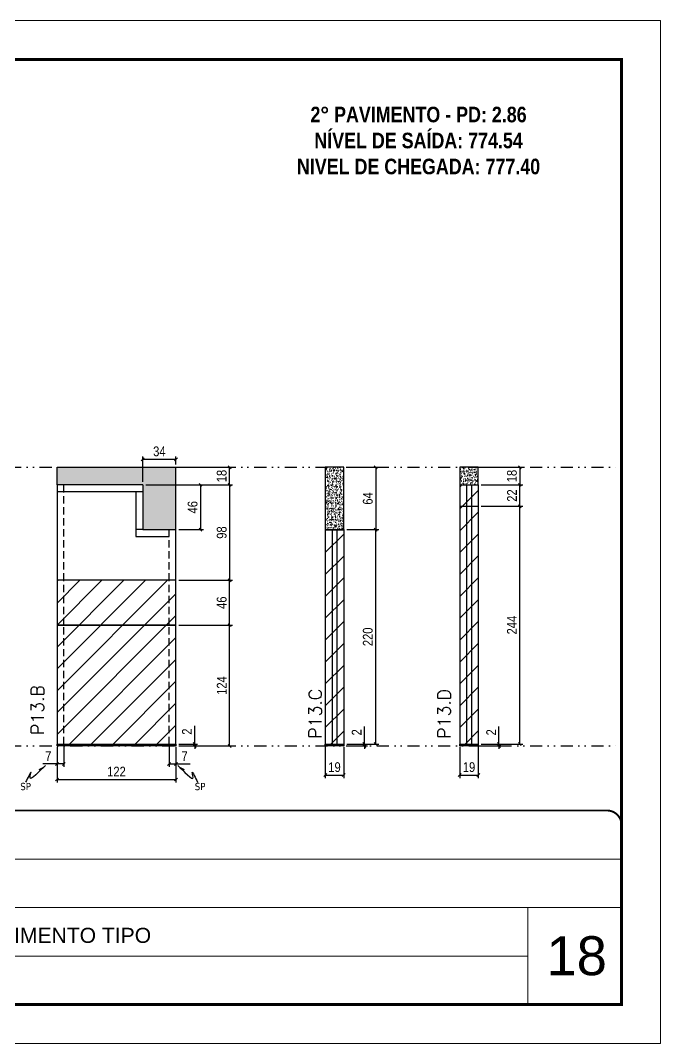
# Model space of a CAD drawing. Extents: x 808 to 7089, y -98 to 17032.
# Drawn here: x 3235 to 3892, y 11388 to 12438 of the extents above; entities that cross this region are included whole.
import ezdxf

# ---------------------------------------------------------------- set-up
doc = ezdxf.new("R2010")
doc.units = 0
for name, pattern in [('CONTINUO', [0]), ('DASHED', [0.75, 0.5, -0.25]), ('DIVIDE2', [0.625, 0.25, -0.125, 0, -0.125, 0, -0.125]), ('HIDDEN', [0.375, 0.25, -0.125])]:
    doc.linetypes.add(name, pattern=pattern)
for name, color, linetype, lineweight in [('CARIMBO', 255, 'Continuous', 9), ('Folhas', 255, 'Continuous', 9), ('REAPROVEITAMENTO', 251, 'Continuous', 9), ('SARRAFO DE PRESSAO', 251, 'DASHED', 9), ('Texto Seção', 7, 'Continuous', 15)]:
    doc.layers.add(name, color=color, linetype=linetype, lineweight=lineweight)
for name, color, linetype in [('COTA', 241, 'Continuous'), ('NOMENCLATURA', 7, 'Continuous'), ('Nível', 160, 'Continuous'), ('Painéis', 200, 'Continuous'), ('SARR_2.2x7', 40, 'Continuous'), ('Sarrafo de Pressão', 42, 'HIDDEN'), ('texto', 7, 'Continuous')]:
    doc.layers.add(name, color=color, linetype=linetype)
doc.styles.add('ARIAL', font='arial.ttf')
doc.styles.add('COTA TECNICA', font='techl___.ttf', dxfattribs={"height": 10})
doc.styles.add('COTA TECNICA-50', font='techl___.ttf', dxfattribs={"height": 10})
doc.styles.add('REGUA-120', font='ROMANS.shx', dxfattribs={"height": 15})
doc.styles.add('ROMANC', font='techb___.ttf', dxfattribs={"height": 2.5})
doc.styles.get("Standard").update_dxf_attribs({"font": 'arial.ttf'})
doc.dimstyles.new('COTA PAINEL-50', dxfattribs={"dimtxt": 10, "dimasz": 3, "dimexe": 3, "dimexo": 3, "dimgap": 3, "dimtad": 1, "dimdec": 1, "dimzin": 12, "dimdsep": 46, "dimtxsty": 'COTA TECNICA-50', "dimblk1": 'OBLIQUE', "dimblk2": 'OBLIQUE', "dimsah": 1, "dimcen": 0.9, "dimclrd": 4, "dimclre": 4, "dimclrt": 240, "dimadec": 1, "dimazin": 3, "dimtfac": 1, "dimtdec": 1, "dimtmove": 0, "dimatfit": 3, "dimfxl": 1, "dimtolj": 1, "dimtzin": 12, "dimarcsym": 0})
doc.dimstyles.new('PAINEL', dxfattribs={"dimtxt": 10, "dimasz": 3, "dimexe": 3, "dimexo": 3, "dimgap": 3, "dimtad": 1, "dimdec": 1, "dimzin": 12, "dimdsep": 46, "dimtxsty": 'COTA TECNICA', "dimblk1": 'OBLIQUE', "dimblk2": 'OBLIQUE', "dimsah": 1, "dimcen": 0.9, "dimclrd": 4, "dimclre": 4, "dimclrt": 240, "dimadec": 1, "dimazin": 3, "dimtfac": 1, "dimtdec": 1, "dimtmove": 0, "dimatfit": 3, "dimfxl": 1, "dimtolj": 1, "dimtzin": 12, "dimarcsym": 0})
doc.dimstyles.get("Standard").update_dxf_attribs({"dimtxt": 0.18, "dimasz": 0.18, "dimexe": 0.18, "dimexo": 0.0625, "dimgap": 0.09, "dimtad": 0, "dimtih": 1, "dimtoh": 1, "dimdec": 4, "dimzin": 0, "dimdsep": 46, "dimtxsty": 'Standard', "dimcen": 0.09, "dimadec": 0, "dimazin": 0, "dimtfac": 1, "dimtdec": 4, "dimtofl": 0, "dimtmove": 0, "dimatfit": 3, "dimfxl": 1, "dimtolj": 1, "dimtzin": 0, "dimarcsym": 0})

# ---------------------------------------------------------------- blocks, each defined once
blk = doc.blocks.new('9999999999')
at = {"color": 30, "linetype": 'CONTINUO'}
for p, q in [((98564.6, 34379.6), (99584, 34379.6)), ((98564.6, 34329.8), (99488, 34329.8)), ((99584, 34329.8), (99488, 34329.8)), ((99488, 34329.8), (99488, 34230.2)), ((98564.6, 34280), (99488, 34280))]:
    blk.add_line(p, q, dxfattribs=at)
at = {"color": 30, "linetype": 'CONTINUO', "const_width": 2}
blk.add_lwpolyline([(99584, 34230.2), (99584, 34414.4, 0.414214), (99569, 34429.4), (98229, 34429.4, 0.414214), (98214, 34414.4), (98214, 34245.2, 0.414214), (98229, 34230.2), (99584, 34230.2)], format="xyb", dxfattribs=at)
at = {"layer": 'Folhas'}
blk.add_lwpolyline([(98139, 34190.2), (99624, 34190.2), (99624, 35240.2), (98139, 35240.2)], close=True, dxfattribs=at)
at = {"layer": 'Folhas', "color": 30, "const_width": 3}
blk.add_lwpolyline([(98214, 34230.2), (99584, 34230.2), (99584, 35200.2), (98214, 35200.2)], close=True, dxfattribs=at)
at = {"color": 7, "linetype": 'Continuous', "ltscale": 5, "style": 'ARIAL'}
blk.add_text('2°, 3° E PAVIMENTO TIPO', height=15.483, dxfattribs=at).set_placement((98837.7, 34293.5))
blk = doc.blocks.new('_Oblique')
at = {"color": 0, "linetype": 'ByBlock', "lineweight": -2}
blk.add_line((-0.5, -0.5), (0.5, 0.5), dxfattribs=at)
blk = doc.blocks.new('*D1100')
at = {"layer": 'COTA', "color": 4, "lineweight": -2, "transparency": 16777216}
for p, q in [((3685.7, 11692.6), (3685.7, 11660.7)), ((3704.7, 11692.6), (3704.7, 11660.7)), ((3685.7, 11663.7), (3704.7, 11663.7))]:
    blk.add_line(p, q, dxfattribs=at)
at = {"layer": 'Defpoints', "color": 0, "transparency": 16777216}
for p in [(3685.7, 11695.6), (3704.7, 11695.6), (3704.7, 11663.7)]:
    blk.add_point(p, dxfattribs=at)
at = {"layer": 'COTA', "color": 4, "lineweight": -2, "transparency": 16777216, "xscale": 3, "yscale": 3, "zscale": 3, "rotation": 180}
blk.add_blockref('_Oblique', (3685.7, 11663.7), dxfattribs=at)
at = {"layer": 'COTA', "color": 4, "lineweight": -2, "transparency": 16777216, "xscale": 3, "yscale": 3, "zscale": 3}
blk.add_blockref('_Oblique', (3704.7, 11663.7), dxfattribs=at)
at = {"layer": 'COTA', "color": 240, "transparency": 16777216, "insert": (3695.2, 11671.8), "char_height": 10, "attachment_point": 5, "style": 'COTA TECNICA'}
blk.add_mtext('\\A1;19', dxfattribs=at)
blk = doc.blocks.new('*D1101')
at = {"layer": 'COTA', "color": 4, "lineweight": -2, "transparency": 16777216}
for p, q in [((3725.9, 11695.6), (3725.9, 11713.7)), ((3707.7, 11695.6), (3728.9, 11695.6)), ((3707.7, 11693.6), (3728.9, 11693.6)), ((3725.9, 11693.6), (3725.9, 11695.6)), ((3725.9, 11693.6), (3725.9, 11690.6))]:
    blk.add_line(p, q, dxfattribs=at)
at = {"layer": 'Defpoints', "color": 0, "transparency": 16777216}
for p in [(3704.7, 11695.6), (3704.7, 11693.6), (3725.9, 11695.6)]:
    blk.add_point(p, dxfattribs=at)
at = {"layer": 'COTA', "color": 4, "lineweight": -2, "transparency": 16777216, "xscale": 3, "yscale": 3, "zscale": 3}
for p, rotation in [((3725.9, 11695.6), 270), ((3725.9, 11693.6), 90)]:
    blk.add_blockref('_Oblique', p, dxfattribs=dict(at, rotation=rotation))
at = {"layer": 'COTA', "color": 240, "transparency": 16777216, "insert": (3717.9, 11707.6), "char_height": 10, "attachment_point": 5, "rotation": 90, "style": 'COTA TECNICA-50'}
blk.add_mtext('\\A1;2', dxfattribs=at)
blk = doc.blocks.new('*D1897')
at = {"layer": 'COTA', "color": 4, "linetype": 'ByBlock', "lineweight": -2, "transparency": 16777216}
for p, q in [((3707.7, 11979.6), (3750.3, 11979.6)), ((3747.3, 11979.6), (3747.3, 11961.6)), ((3707.7, 11961.6), (3750.3, 11961.6))]:
    blk.add_line(p, q, dxfattribs=at)
at = {"layer": 'Defpoints', "color": 0, "linetype": 'ByBlock', "transparency": 16777216}
for p in [(3704.7, 11979.6), (3704.7, 11961.6), (3747.3, 11961.6)]:
    blk.add_point(p, dxfattribs=at)
at = {"layer": 'COTA', "color": 4, "linetype": 'ByBlock', "lineweight": -2, "transparency": 16777216, "xscale": 3, "yscale": 3, "zscale": 3}
for p, rotation in [((3747.3, 11979.6), 90), ((3747.3, 11961.6), 270)]:
    blk.add_blockref('_Oblique', p, dxfattribs=dict(at, rotation=rotation))
at = {"layer": 'COTA', "color": 240, "linetype": 'ByBlock', "transparency": 16777216, "insert": (3739.2, 11970.6), "char_height": 10, "attachment_point": 5, "rotation": 90, "style": 'COTA TECNICA'}
blk.add_mtext('\\A1;18', dxfattribs=at)
blk = doc.blocks.new('*D1898')
at = {"layer": 'COTA', "color": 4, "lineweight": -2, "transparency": 16777216}
for p, q in [((3707.7, 11939.6), (3750.3, 11939.6)), ((3747.3, 11695.6), (3747.3, 11939.6)), ((3707.7, 11695.6), (3750.3, 11695.6))]:
    blk.add_line(p, q, dxfattribs=at)
at = {"layer": 'Defpoints', "color": 0, "transparency": 16777216}
for p in [(3704.7, 11939.6), (3747.3, 11939.6), (3704.7, 11695.6)]:
    blk.add_point(p, dxfattribs=at)
at = {"layer": 'COTA', "color": 4, "lineweight": -2, "transparency": 16777216, "xscale": 3, "yscale": 3, "zscale": 3}
for p, rotation in [((3747.3, 11939.6), 90), ((3747.3, 11695.6), 270)]:
    blk.add_blockref('_Oblique', p, dxfattribs=dict(at, rotation=rotation))
at = {"layer": 'COTA', "color": 240, "transparency": 16777216, "insert": (3739.2, 11817.6), "char_height": 10, "attachment_point": 5, "rotation": 90, "style": 'COTA TECNICA-50'}
blk.add_mtext('\\A1;244', dxfattribs=at)
blk = doc.blocks.new('*D1102')
at = {"layer": 'COTA', "color": 4, "lineweight": -2, "transparency": 16777216}
for p, q in [((3707.7, 11961.6), (3750.3, 11961.6)), ((3747.3, 11939.6), (3747.3, 11961.6)), ((3707.7, 11939.6), (3750.3, 11939.6))]:
    blk.add_line(p, q, dxfattribs=at)
at = {"layer": 'Defpoints', "color": 0, "transparency": 16777216}
for p in [(3704.7, 11961.6), (3747.3, 11961.6), (3704.7, 11939.6)]:
    blk.add_point(p, dxfattribs=at)
at = {"layer": 'COTA', "color": 4, "lineweight": -2, "transparency": 16777216, "xscale": 3, "yscale": 3, "zscale": 3}
for p, rotation in [((3747.3, 11961.6), 90), ((3747.3, 11939.6), 270)]:
    blk.add_blockref('_Oblique', p, dxfattribs=dict(at, rotation=rotation))
at = {"layer": 'COTA', "color": 240, "transparency": 16777216, "insert": (3739.3, 11950.6), "char_height": 10, "attachment_point": 5, "rotation": 90, "style": 'COTA TECNICA-50'}
blk.add_mtext('\\A1;22', dxfattribs=at)
blk = doc.blocks.new('*D1103')
at = {"layer": 'COTA', "color": 4, "lineweight": -2, "transparency": 16777216}
for p, q in [((3272.5, 11692.6), (3272.5, 11656.2)), ((3394.5, 11692.6), (3394.5, 11656.2)), ((3272.5, 11659.2), (3394.5, 11659.2))]:
    blk.add_line(p, q, dxfattribs=at)
at = {"layer": 'Defpoints', "color": 0, "transparency": 16777216}
for p in [(3272.5, 11695.6), (3394.5, 11695.6), (3394.5, 11659.2)]:
    blk.add_point(p, dxfattribs=at)
at = {"layer": 'COTA', "color": 4, "lineweight": -2, "transparency": 16777216, "xscale": 3, "yscale": 3, "zscale": 3, "rotation": 180}
blk.add_blockref('_Oblique', (3272.5, 11659.2), dxfattribs=at)
at = {"layer": 'COTA', "color": 4, "lineweight": -2, "transparency": 16777216, "xscale": 3, "yscale": 3, "zscale": 3}
blk.add_blockref('_Oblique', (3394.5, 11659.2), dxfattribs=at)
at = {"layer": 'COTA', "color": 240, "transparency": 16777216, "insert": (3333.5, 11667.3), "char_height": 10, "attachment_point": 5, "style": 'COTA TECNICA'}
blk.add_mtext('\\A1;122', dxfattribs=at)
blk = doc.blocks.new('*D1104')
at = {"layer": 'COTA', "color": 4, "lineweight": -2, "transparency": 16777216}
for p, q in [((3272.5, 11690.6), (3272.5, 11672.1)), ((3279.5, 11692.6), (3279.5, 11672.1)), ((3272.5, 11675.1), (3257.8, 11675.1)), ((3279.5, 11675.1), (3272.5, 11675.1))]:
    blk.add_line(p, q, dxfattribs=at)
at = {"layer": 'Defpoints', "color": 0, "transparency": 16777216}
for p in [(3272.5, 11693.6), (3279.5, 11695.6), (3272.5, 11675.1)]:
    blk.add_point(p, dxfattribs=at)
at = {"layer": 'COTA', "color": 4, "lineweight": -2, "transparency": 16777216, "xscale": 3, "yscale": 3, "zscale": 3, "rotation": 180}
blk.add_blockref('_Oblique', (3272.5, 11675.1), dxfattribs=at)
at = {"layer": 'COTA', "color": 4, "lineweight": -2, "transparency": 16777216, "xscale": 3, "yscale": 3, "zscale": 3}
blk.add_blockref('_Oblique', (3279.5, 11675.1), dxfattribs=at)
at = {"layer": 'COTA', "color": 240, "transparency": 16777216, "insert": (3263.6, 11683.2), "char_height": 10, "attachment_point": 5, "style": 'COTA TECNICA-50'}
blk.add_mtext('\\A1;7', dxfattribs=at)
blk = doc.blocks.new('*D1105')
at = {"layer": 'COTA', "color": 4, "lineweight": -2, "transparency": 16777216}
for p, q in [((3387.5, 11692.6), (3387.5, 11672.1)), ((3394.5, 11690.6), (3394.5, 11672.1)), ((3387.5, 11675.1), (3394.5, 11675.1)), ((3394.5, 11675.1), (3409.2, 11675.1))]:
    blk.add_line(p, q, dxfattribs=at)
at = {"layer": 'Defpoints', "color": 0, "transparency": 16777216}
for p in [(3387.5, 11695.6), (3394.5, 11693.6), (3394.5, 11675.1)]:
    blk.add_point(p, dxfattribs=at)
at = {"layer": 'COTA', "color": 4, "lineweight": -2, "transparency": 16777216, "xscale": 3, "yscale": 3, "zscale": 3, "rotation": 180}
blk.add_blockref('_Oblique', (3387.5, 11675.1), dxfattribs=at)
at = {"layer": 'COTA', "color": 4, "lineweight": -2, "transparency": 16777216, "xscale": 3, "yscale": 3, "zscale": 3}
blk.add_blockref('_Oblique', (3394.5, 11675.1), dxfattribs=at)
at = {"layer": 'COTA', "color": 240, "transparency": 16777216, "insert": (3403.4, 11683.2), "char_height": 10, "attachment_point": 5, "style": 'COTA TECNICA-50'}
blk.add_mtext('\\A1;7', dxfattribs=at)
blk = doc.blocks.new('*D1106')
at = {"layer": 'COTA', "color": 4, "linetype": 'ByBlock', "lineweight": -2, "transparency": 16777216}
for p, q in [((3397.5, 11817.6), (3452.6, 11817.6)), ((3449.6, 11693.6), (3449.6, 11817.6)), ((3397.5, 11693.6), (3452.6, 11693.6))]:
    blk.add_line(p, q, dxfattribs=at)
at = {"layer": 'Defpoints', "color": 0, "linetype": 'ByBlock', "transparency": 16777216}
for p in [(3394.5, 11817.6), (3449.6, 11817.6), (3394.5, 11693.6)]:
    blk.add_point(p, dxfattribs=at)
at = {"layer": 'COTA', "color": 4, "linetype": 'ByBlock', "lineweight": -2, "transparency": 16777216, "xscale": 3, "yscale": 3, "zscale": 3}
for p, rotation in [((3449.6, 11817.6), 90), ((3449.6, 11693.6), 270)]:
    blk.add_blockref('_Oblique', p, dxfattribs=dict(at, rotation=rotation))
at = {"layer": 'COTA', "color": 240, "linetype": 'ByBlock', "transparency": 16777216, "insert": (3441.5, 11755.6), "char_height": 10, "attachment_point": 5, "rotation": 90, "style": 'COTA TECNICA'}
blk.add_mtext('\\A1;124', dxfattribs=at)
blk = doc.blocks.new('*D1107')
at = {"layer": 'COTA', "color": 4, "lineweight": -2, "transparency": 16777216}
for p, q in [((3413.8, 11695.6), (3413.8, 11714.4)), ((3397.5, 11695.6), (3416.8, 11695.6)), ((3397.5, 11693.6), (3416.8, 11693.6)), ((3413.8, 11693.6), (3413.8, 11695.6)), ((3413.8, 11693.6), (3413.8, 11690.6))]:
    blk.add_line(p, q, dxfattribs=at)
at = {"layer": 'Defpoints', "color": 0, "transparency": 16777216}
for p in [(3394.5, 11695.6), (3394.5, 11693.6), (3413.8, 11693.6)]:
    blk.add_point(p, dxfattribs=at)
at = {"layer": 'COTA', "color": 4, "lineweight": -2, "transparency": 16777216, "xscale": 3, "yscale": 3, "zscale": 3}
for p, rotation in [((3413.8, 11695.6), 270), ((3413.8, 11693.6), 90)]:
    blk.add_blockref('_Oblique', p, dxfattribs=dict(at, rotation=rotation))
at = {"layer": 'COTA', "color": 240, "transparency": 16777216, "insert": (3405.8, 11708.3), "char_height": 10, "attachment_point": 5, "rotation": 90, "style": 'COTA TECNICA-50'}
blk.add_mtext('\\A1;2', dxfattribs=at)
blk = doc.blocks.new('*D1108')
at = {"layer": 'COTA', "color": 4, "linetype": 'ByBlock', "lineweight": -2, "transparency": 16777216}
for p, q in [((3397.5, 11817.6), (3452.6, 11817.6)), ((3449.6, 11693.6), (3449.6, 11817.6)), ((3397.5, 11693.6), (3452.6, 11693.6))]:
    blk.add_line(p, q, dxfattribs=at)
at = {"layer": 'Defpoints', "color": 0, "linetype": 'ByBlock', "transparency": 16777216}
for p in [(3394.5, 11817.6), (3449.6, 11817.6), (3394.5, 11693.6)]:
    blk.add_point(p, dxfattribs=at)
at = {"layer": 'COTA', "color": 4, "linetype": 'ByBlock', "lineweight": -2, "transparency": 16777216, "xscale": 3, "yscale": 3, "zscale": 3}
for p, rotation in [((3449.6, 11817.6), 90), ((3449.6, 11693.6), 270)]:
    blk.add_blockref('_Oblique', p, dxfattribs=dict(at, rotation=rotation))
at = {"layer": 'COTA', "color": 240, "linetype": 'ByBlock', "transparency": 16777216, "insert": (3441.5, 11755.6), "char_height": 10, "attachment_point": 5, "rotation": 90, "style": 'COTA TECNICA'}
blk.add_mtext('\\A1;124', dxfattribs=at)
blk = doc.blocks.new('*D1109')
at = {"layer": 'COTA', "color": 4, "lineweight": -2, "transparency": 16777216}
for p, q in [((3397.5, 11863.6), (3452.6, 11863.6)), ((3449.6, 11817.6), (3449.6, 11863.6)), ((3397.5, 11817.6), (3452.6, 11817.6))]:
    blk.add_line(p, q, dxfattribs=at)
at = {"layer": 'Defpoints', "color": 0, "transparency": 16777216}
for p in [(3394.5, 11863.6), (3449.6, 11863.6), (3394.5, 11817.6)]:
    blk.add_point(p, dxfattribs=at)
at = {"layer": 'COTA', "color": 4, "lineweight": -2, "transparency": 16777216, "xscale": 3, "yscale": 3, "zscale": 3}
for p, rotation in [((3449.6, 11863.6), 90), ((3449.6, 11817.6), 270)]:
    blk.add_blockref('_Oblique', p, dxfattribs=dict(at, rotation=rotation))
at = {"layer": 'COTA', "color": 240, "transparency": 16777216, "insert": (3441.5, 11840.6), "char_height": 10, "attachment_point": 5, "rotation": 90, "style": 'COTA TECNICA-50'}
blk.add_mtext('\\A1;46', dxfattribs=at)
blk = doc.blocks.new('*D1110')
at = {"layer": 'COTA', "color": 4, "lineweight": -2, "transparency": 16777216}
for p, q in [((3547.7, 11692.6), (3547.7, 11660.7)), ((3566.7, 11692.6), (3566.7, 11660.7)), ((3547.7, 11663.7), (3566.7, 11663.7))]:
    blk.add_line(p, q, dxfattribs=at)
at = {"layer": 'Defpoints', "color": 0, "transparency": 16777216}
for p in [(3547.7, 11695.6), (3566.7, 11695.6), (3566.7, 11663.7)]:
    blk.add_point(p, dxfattribs=at)
at = {"layer": 'COTA', "color": 4, "lineweight": -2, "transparency": 16777216, "xscale": 3, "yscale": 3, "zscale": 3, "rotation": 180}
blk.add_blockref('_Oblique', (3547.7, 11663.7), dxfattribs=at)
at = {"layer": 'COTA', "color": 4, "lineweight": -2, "transparency": 16777216, "xscale": 3, "yscale": 3, "zscale": 3}
blk.add_blockref('_Oblique', (3566.7, 11663.7), dxfattribs=at)
at = {"layer": 'COTA', "color": 240, "transparency": 16777216, "insert": (3557.2, 11671.8), "char_height": 10, "attachment_point": 5, "style": 'COTA TECNICA'}
blk.add_mtext('\\A1;19', dxfattribs=at)
blk = doc.blocks.new('*D1111')
at = {"layer": 'COTA', "color": 4, "lineweight": -2, "transparency": 16777216}
for p, q in [((3587.9, 11695.6), (3587.9, 11713.7)), ((3569.7, 11695.6), (3590.9, 11695.6)), ((3569.7, 11693.6), (3590.9, 11693.6)), ((3587.9, 11693.6), (3587.9, 11695.6)), ((3587.9, 11693.6), (3587.9, 11690.6))]:
    blk.add_line(p, q, dxfattribs=at)
at = {"layer": 'Defpoints', "color": 0, "transparency": 16777216}
for p in [(3566.7, 11695.6), (3566.7, 11693.6), (3587.9, 11695.6)]:
    blk.add_point(p, dxfattribs=at)
at = {"layer": 'COTA', "color": 4, "lineweight": -2, "transparency": 16777216, "xscale": 3, "yscale": 3, "zscale": 3}
for p, rotation in [((3587.9, 11695.6), 270), ((3587.9, 11693.6), 90)]:
    blk.add_blockref('_Oblique', p, dxfattribs=dict(at, rotation=rotation))
at = {"layer": 'COTA', "color": 240, "transparency": 16777216, "insert": (3579.9, 11707.6), "char_height": 10, "attachment_point": 5, "rotation": 90, "style": 'COTA TECNICA-50'}
blk.add_mtext('\\A1;2', dxfattribs=at)
blk = doc.blocks.new('*D1899')
at = {"layer": 'COTA', "color": 4, "linetype": 'ByBlock', "lineweight": -2, "transparency": 16777216}
for p, q in [((3569.7, 11979.6), (3602.5, 11979.6)), ((3599.5, 11979.6), (3599.5, 11915.6)), ((3569.7, 11915.6), (3602.5, 11915.6))]:
    blk.add_line(p, q, dxfattribs=at)
at = {"layer": 'Defpoints', "color": 0, "linetype": 'ByBlock', "transparency": 16777216}
for p in [(3566.7, 11979.6), (3566.7, 11915.6), (3599.5, 11915.6)]:
    blk.add_point(p, dxfattribs=at)
at = {"layer": 'COTA', "color": 4, "linetype": 'ByBlock', "lineweight": -2, "transparency": 16777216, "xscale": 3, "yscale": 3, "zscale": 3}
for p, rotation in [((3599.5, 11979.6), 90), ((3599.5, 11915.6), 270)]:
    blk.add_blockref('_Oblique', p, dxfattribs=dict(at, rotation=rotation))
at = {"layer": 'COTA', "color": 240, "linetype": 'ByBlock', "transparency": 16777216, "insert": (3591.4, 11947.6), "char_height": 10, "attachment_point": 5, "rotation": 90, "style": 'COTA TECNICA'}
blk.add_mtext('\\A1;64', dxfattribs=at)
blk = doc.blocks.new('*D1900')
at = {"layer": 'COTA', "color": 4, "lineweight": -2, "transparency": 16777216}
for p, q in [((3569.7, 11915.6), (3602.5, 11915.6)), ((3599.5, 11695.6), (3599.5, 11915.6)), ((3569.7, 11695.6), (3602.5, 11695.6))]:
    blk.add_line(p, q, dxfattribs=at)
at = {"layer": 'Defpoints', "color": 0, "transparency": 16777216}
for p in [(3566.7, 11915.6), (3599.5, 11915.6), (3566.7, 11695.6)]:
    blk.add_point(p, dxfattribs=at)
at = {"layer": 'COTA', "color": 4, "lineweight": -2, "transparency": 16777216, "xscale": 3, "yscale": 3, "zscale": 3}
for p, rotation in [((3599.5, 11915.6), 90), ((3599.5, 11695.6), 270)]:
    blk.add_blockref('_Oblique', p, dxfattribs=dict(at, rotation=rotation))
at = {"layer": 'COTA', "color": 240, "transparency": 16777216, "insert": (3591.4, 11805.6), "char_height": 10, "attachment_point": 5, "rotation": 90, "style": 'COTA TECNICA-50'}
blk.add_mtext('\\A1;220', dxfattribs=at)
blk = doc.blocks.new('*D1112')
at = {"layer": 'COTA', "color": 4, "lineweight": -2, "transparency": 16777216}
for p, q in [((3363.5, 11979.6), (3452.6, 11979.6)), ((3449.6, 11961.6), (3449.6, 11979.6)), ((3397.5, 11961.6), (3452.6, 11961.6))]:
    blk.add_line(p, q, dxfattribs=at)
at = {"layer": 'Defpoints', "color": 0, "transparency": 16777216}
for p in [(3360.5, 11979.6), (3449.6, 11979.6), (3394.5, 11961.6)]:
    blk.add_point(p, dxfattribs=at)
at = {"layer": 'COTA', "color": 4, "lineweight": -2, "transparency": 16777216, "xscale": 3, "yscale": 3, "zscale": 3}
for p, rotation in [((3449.6, 11979.6), 90), ((3449.6, 11961.6), 270)]:
    blk.add_blockref('_Oblique', p, dxfattribs=dict(at, rotation=rotation))
at = {"layer": 'COTA', "color": 240, "transparency": 16777216, "insert": (3441.5, 11970.6), "char_height": 10, "attachment_point": 5, "rotation": 90, "style": 'COTA TECNICA-50'}
blk.add_mtext('\\A1;18', dxfattribs=at)
blk = doc.blocks.new('*D1113')
at = {"layer": 'COTA', "color": 4, "lineweight": -2, "transparency": 16777216}
for p, q in [((3397.5, 11961.6), (3452.6, 11961.6)), ((3449.6, 11961.6), (3449.6, 11863.6)), ((3397.5, 11863.6), (3452.6, 11863.6))]:
    blk.add_line(p, q, dxfattribs=at)
at = {"layer": 'Defpoints', "color": 0, "transparency": 16777216}
for p in [(3394.5, 11961.6), (3394.5, 11863.6), (3449.6, 11863.6)]:
    blk.add_point(p, dxfattribs=at)
at = {"layer": 'COTA', "color": 4, "lineweight": -2, "transparency": 16777216, "xscale": 3, "yscale": 3, "zscale": 3}
for p, rotation in [((3449.6, 11961.6), 90), ((3449.6, 11863.6), 270)]:
    blk.add_blockref('_Oblique', p, dxfattribs=dict(at, rotation=rotation))
at = {"layer": 'COTA', "color": 240, "transparency": 16777216, "insert": (3441.5, 11912.6), "char_height": 10, "attachment_point": 5, "rotation": 90, "style": 'COTA TECNICA-50'}
blk.add_mtext('\\A1;98', dxfattribs=at)
blk = doc.blocks.new('*D1901')
at = {"layer": 'COTA', "color": 4, "lineweight": -2, "transparency": 16777216}
for p, q in [((3360.5, 11964.6), (3360.5, 11990.7)), ((3394.5, 11987.7), (3360.5, 11987.7)), ((3394.5, 11982.6), (3394.5, 11990.7))]:
    blk.add_line(p, q, dxfattribs=at)
at = {"layer": 'Defpoints', "color": 0, "transparency": 16777216}
for p in [(3360.5, 11987.7), (3394.5, 11979.6), (3360.5, 11961.6)]:
    blk.add_point(p, dxfattribs=at)
at = {"layer": 'COTA', "color": 4, "lineweight": -2, "transparency": 16777216, "xscale": 3, "yscale": 3, "zscale": 3, "rotation": 180}
blk.add_blockref('_Oblique', (3360.5, 11987.7), dxfattribs=at)
at = {"layer": 'COTA', "color": 4, "lineweight": -2, "transparency": 16777216, "xscale": 3, "yscale": 3, "zscale": 3}
blk.add_blockref('_Oblique', (3394.5, 11987.7), dxfattribs=at)
at = {"layer": 'COTA', "color": 240, "transparency": 16777216, "insert": (3377.5, 11995.9), "char_height": 10, "attachment_point": 5, "style": 'COTA TECNICA'}
blk.add_mtext('\\A1;34', dxfattribs=at)
blk = doc.blocks.new('*D1114')
at = {"layer": 'COTA', "color": 4, "lineweight": -2, "transparency": 16777216}
for p, q in [((3363.5, 11961.6), (3422.7, 11961.6)), ((3419.7, 11961.6), (3419.7, 11915.6)), ((3397.5, 11915.6), (3422.7, 11915.6))]:
    blk.add_line(p, q, dxfattribs=at)
at = {"layer": 'Defpoints', "color": 0, "transparency": 16777216}
for p in [(3360.5, 11961.6), (3394.5, 11915.6), (3419.7, 11915.6)]:
    blk.add_point(p, dxfattribs=at)
at = {"layer": 'COTA', "color": 4, "lineweight": -2, "transparency": 16777216, "xscale": 3, "yscale": 3, "zscale": 3}
for p, rotation in [((3419.7, 11961.6), 90), ((3419.7, 11915.6), 270)]:
    blk.add_blockref('_Oblique', p, dxfattribs=dict(at, rotation=rotation))
at = {"layer": 'COTA', "color": 240, "transparency": 16777216, "insert": (3411.6, 11938.6), "char_height": 10, "attachment_point": 5, "rotation": 90, "style": 'COTA TECNICA'}
blk.add_mtext('\\A1;46', dxfattribs=at)

msp = doc.modelspace()

# ---------------------------------------------------------------- hatches: boundary and pattern name
at = {"layer": 'COTA', "linetype": 'ByBlock'}
h = msp.add_hatch(dxfattribs=at)
h.set_pattern_fill('AR-CONC', color=256, scale=0.03)
h.set_pattern_definition([(50, (-5142.5766, 7867.598), (5.46554, -0.4781726), [0.5715, -6.2865]), (355, (-5142.5766, 7867.598), (-1.0573026, 5.7317054), [0.4572, -5.0292175]), (100.451445, (-5142.121, 7867.5584), (4.4082374, 5.2535326), [0.4857003, -5.3427073]), (46.1842, (-5142.5766, 7869.122), (8.132371, -1.26127), [0.85725, -9.42975]), (96.63556, (-5141.899, 7869.017), (7.122124, 7.422784), [0.728551, -8.014068]), (351.18415, (-5142.5766, 7869.122), (7.122124, 7.422784), [0.685799, -7.543792]), (21, (-5141.8146, 7868.741), (4.5484317, -3.067956), [0.5715, -6.2865]), (326, (-5141.8146, 7868.741), (1.854061, 5.525639), [0.4572, -5.0292]), (71.451445, (-5141.4355, 7868.4855), (6.4024926, 2.457683), [0.4857003, -5.342698]), (37.5, (-5142.5766, 7867.5982), (0.0926581, 2.53665117), [0, -4.96824, 0, -5.1054, 0, -5.04825]), (7.5, (-5142.5766, 7867.5982), (2.0045899, 3.00541724), [0, -2.91084, 0, -4.85394, 0, -1.92405]), (327.5, (-5144.2758, 7867.5982), (4.06771786, -0.1718623), [0, -1.905, 0, -5.9436, 0, -7.8867]), (317.5, (-5145.038, 7867.5982), (4.4438754, 0.7627947), [0, -2.4765, 0, -3.94716, 0, -5.6007])])
h.paths.add_polyline_path([(3272.51, 11961.59), (3360.51, 11961.59), (3360.51, 11915.59), (3394.51, 11915.59), (3394.51, 11979.59), (3272.51, 11979.59)])
h = msp.add_hatch(dxfattribs=at)
h.set_pattern_fill('AR-CONC', color=256, scale=0.03)
h.set_pattern_definition([(50, (-5541.448, 7877.598), (5.46554, -0.4781726), [0.5715, -6.2865]), (355, (-5541.448, 7877.598), (-1.0573026, 5.7317054), [0.4572, -5.0292175]), (100.451445, (-5540.9924, 7877.5584), (4.4082374, 5.2535326), [0.4857003, -5.3427073]), (46.1842, (-5541.448, 7879.122), (8.132371, -1.26127), [0.85725, -9.42975]), (96.63556, (-5540.77, 7879.017), (7.122124, 7.422784), [0.728551, -8.014068]), (351.18415, (-5541.448, 7879.122), (7.122124, 7.422784), [0.685799, -7.543792]), (21, (-5540.686, 7878.741), (4.5484317, -3.067956), [0.5715, -6.2865]), (326, (-5540.686, 7878.741), (1.854061, 5.525639), [0.4572, -5.0292]), (71.451445, (-5540.307, 7878.4855), (6.4024926, 2.457683), [0.4857003, -5.342698]), (37.5, (-5541.4478, 7877.5982), (0.0926581, 2.53665117), [0, -4.96824, 0, -5.1054, 0, -5.04825]), (7.5, (-5541.4478, 7877.5982), (2.0045899, 3.00541724), [0, -2.91084, 0, -4.85394, 0, -1.92405]), (327.5, (-5543.147, 7877.5982), (4.06771786, -0.1718623), [0, -1.905, 0, -5.9436, 0, -7.8867]), (317.5, (-5543.909, 7877.5982), (4.4438754, 0.7627947), [0, -2.4765, 0, -3.94716, 0, -5.6007])])
h.paths.add_polyline_path([(3566.67, 11979.59), (3547.67, 11979.59), (3547.67, 11915.59), (3566.67, 11915.59)])
h = msp.add_hatch(dxfattribs=at)
h.set_pattern_fill('AR-CONC', color=256, scale=0.03)
h.set_pattern_definition([(50, (-5403.424, 7867.598), (5.46554, -0.4781726), [0.5715, -6.2865]), (355, (-5403.424, 7867.598), (-1.0573026, 5.7317054), [0.4572, -5.0292175]), (100.451445, (-5402.9687, 7867.5584), (4.4082374, 5.2535326), [0.4857003, -5.3427073]), (46.1842, (-5403.424, 7869.122), (8.132371, -1.26127), [0.85725, -9.42975]), (96.63556, (-5402.7465, 7869.017), (7.122124, 7.422784), [0.728551, -8.014068]), (351.18415, (-5403.424, 7869.122), (7.122124, 7.422784), [0.685799, -7.543792]), (21, (-5402.662, 7868.741), (4.5484317, -3.067956), [0.5715, -6.2865]), (326, (-5402.662, 7868.741), (1.854061, 5.525639), [0.4572, -5.0292]), (71.451445, (-5402.283, 7868.4855), (6.4024926, 2.457683), [0.4857003, -5.342698]), (37.5, (-5403.4242, 7867.5982), (0.0926581, 2.53665117), [0, -4.96824, 0, -5.1054, 0, -5.04825]), (7.5, (-5403.4242, 7867.5982), (2.0045899, 3.00541724), [0, -2.91084, 0, -4.85394, 0, -1.92405]), (327.5, (-5405.1234, 7867.5982), (4.06771786, -0.1718623), [0, -1.905, 0, -5.9436, 0, -7.8867]), (317.5, (-5405.8854, 7867.5982), (4.4438754, 0.7627947), [0, -2.4765, 0, -3.94716, 0, -5.6007])])
h.paths.add_polyline_path([(3704.7, 11979.59), (3685.7, 11979.59), (3685.7, 11961.59), (3704.7, 11961.59)])
at = {"layer": 'REAPROVEITAMENTO', "linetype": 'ByBlock'}
h = msp.add_hatch(dxfattribs=at)
h.set_pattern_fill('ANSI31', color=256, scale=5, style=2)
h.set_pattern_definition([(45, (99.523, 2693.164), (-11.22532, 11.22532), [])])
h.paths.add_polyline_path([(3704.7, 11961.57), (3685.7, 11961.57), (3685.7, 11695.59), (3704.7, 11695.59)])
h = msp.add_hatch(dxfattribs=at)
h.set_pattern_fill('ANSI31', color=256, scale=5, style=2)
h.set_pattern_definition([(45, (-38.5, 2693.164), (-11.22532, 11.22532), [])])
h.paths.add_polyline_path([(3566.67, 11915.57), (3547.67, 11915.57), (3547.67, 11695.59), (3566.67, 11695.59)])
h = msp.add_hatch(dxfattribs=at)
h.set_pattern_fill('ANSI31', color=256, scale=5, style=2)
h.set_pattern_definition([(45, (-313.664, 2641.187), (-11.22532, 11.22532), [])])
h.paths.add_polyline_path([(3394.51, 11863.59), (3272.51, 11863.59), (3272.51, 11695.59), (3394.51, 11695.59)])

# ---------------------------------------------------------------- linework, layer by layer
at = {"layer": 'COTA', "linetype": 'ByBlock'}
for p, q in [((3272.51, 11979.59), (3272.51, 11979.59)), ((3272.51, 11961.59), (3272.51, 11979.59)), ((3272.51, 11979.59), (3394.51, 11979.59)), ((3394.51, 11915.59), (3394.51, 11979.59))]:
    msp.add_line(p, q, dxfattribs=at)
for points in [[(3547.67, 11915.57), (3566.67, 11915.57), (3566.67, 11979.59), (3547.67, 11979.59)], [(3685.7, 11961.57), (3704.7, 11961.57), (3704.7, 11979.59), (3685.7, 11979.59)]]:
    msp.add_lwpolyline(points, close=True, dxfattribs=at)
at = {"layer": 'Nível', "color": 4, "linetype": 'DIVIDE2', "ltscale": 50}
for p, q in [((2908.66, 11979.59), (3851.67, 11979.59)), ((2908.66, 11693.59), (3851.67, 11693.59))]:
    msp.add_line(p, q, dxfattribs=at)
at = {"layer": 'Painéis'}
for p, q in [((3360.51, 11961.59), (3272.51, 11961.59)), ((3360.51, 11961.59), (3360.51, 11915.59)), ((3685.7, 11961.59), (3685.7, 11695.59)), ((3685.7, 11961.59), (3704.7, 11961.59)), ((3704.7, 11961.59), (3704.7, 11695.59)), ((3685.7, 11939.59), (3704.7, 11939.59)), ((3360.51, 11915.59), (3394.51, 11915.59)), ((3547.67, 11915.59), (3547.67, 11695.59)), ((3547.67, 11915.59), (3566.67, 11915.59)), ((3566.67, 11915.59), (3566.67, 11695.59)), ((3394.51, 11863.59), (3272.51, 11863.59)), ((3547.67, 11695.59), (3566.67, 11695.59)), ((3547.67, 11695.59), (3566.67, 11695.59)), ((3547.67, 11693.59), (3547.67, 11695.59)), ((3566.67, 11693.59), (3547.67, 11693.59)), ((3566.67, 11695.59), (3566.67, 11693.59)), ((3685.7, 11695.59), (3704.7, 11695.59)), ((3685.7, 11695.59), (3704.7, 11695.59)), ((3685.7, 11693.59), (3685.7, 11695.59)), ((3704.7, 11693.59), (3685.7, 11693.59)), ((3704.7, 11695.59), (3704.7, 11693.59))]:
    msp.add_line(p, q, dxfattribs=at)
for points in [[(3360.51, 11961.59), (3272.51, 11961.59), (3272.51, 11863.59)], [(3394.51, 11863.59), (3394.51, 11915.59)]]:
    msp.add_lwpolyline(points, dxfattribs=at)
for points in [[(3394.51, 11863.59), (3272.51, 11863.59), (3272.51, 11817.59), (3394.51, 11817.59)], [(3394.51, 11817.59), (3272.51, 11817.59), (3272.51, 11695.59), (3394.51, 11695.59)], [(3394.51, 11693.59), (3272.51, 11693.59), (3272.51, 11695.59), (3394.51, 11695.59)]]:
    msp.add_lwpolyline(points, close=True, dxfattribs=at)
at = {"layer": 'SARR_2.2x7'}
for p, q in [((3692.7, 11961.59), (3692.7, 11695.59)), ((3697.7, 11961.59), (3697.7, 11695.59)), ((3272.51, 11954.59), (3360.51, 11954.59)), ((3353.51, 11954.59), (3353.51, 11908.59)), ((3360.51, 11915.59), (3353.51, 11915.59)), ((3353.51, 11908.59), (3387.51, 11908.59)), ((3554.67, 11915.59), (3554.67, 11695.59)), ((3559.67, 11915.59), (3559.67, 11695.59))]:
    msp.add_line(p, q, dxfattribs=at)
at = {"layer": 'Sarrafo de Pressão', "ltscale": 30}
for p, q in [((3279.51, 11863.59), (3279.51, 11961.59)), ((3387.51, 11863.59), (3387.51, 11915.59)), ((3279.51, 11817.59), (3279.51, 11863.59)), ((3387.51, 11817.59), (3387.51, 11863.59)), ((3279.51, 11695.59), (3279.51, 11817.59)), ((3387.51, 11695.59), (3387.51, 11817.59))]:
    msp.add_line(p, q, dxfattribs=at)

# ---------------------------------------------------------------- block references
at = {"layer": 'SARRAFO DE PRESSAO', "color": 6, "linetype": 'ByBlock'}
msp.add_blockref('9999999999', (-95732.31, -22802.03), dxfattribs=at)

# ---------------------------------------------------------------- texts
at = {"layer": 'CARIMBO', "style": 'ARIAL'}
msp.add_text('18', height=40, dxfattribs=at).set_placement((3774.53, 11458.32))
at = {"layer": 'NOMENCLATURA', "color": 2, "insert": (3643.41, 12376.32), "char_height": 16, "attachment_point": 2, "style": 'ROMANC'}
msp.add_mtext_dynamic_manual_height_columns('\\P2° PAVIMENTO - PD: 2.86\\PNÍVEL DE SAÍDA: 774.54\\PNIVEL DE CHEGADA: 777.40', width=328.3607, gutter_width=1, heights=[0], dxfattribs=at)
at = {"layer": 'texto', "color": 0, "char_height": 7.5, "attachment_point": 5}
for insert in [(3240.26, 11651.91), (3419.29, 11651.91)]:
    msp.add_mtext('{\\fTahoma|b0|i0|c0|p34;\\C4;SP}', dxfattribs=dict(at, insert=insert))
at = {"layer": 'Texto Seção', "char_height": 13, "width": 285.3299, "attachment_point": 7, "rotation": 90, "style": 'REGUA-120'}
for s, insert in [('P13.B', (3259.04, 11704.84)), ('P13.C', (3543.96, 11701)), ('\\pxt4;P13.D', (3676.25, 11701))]:
    msp.add_mtext(s, dxfattribs=dict(at, insert=insert))

# ---------------------------------------------------------------- dimensions: what is measured, and where the dimension line sits
at = {"layer": 'COTA'}
for base, p1, p2, dimstyle, picture, middle in [((3360.51, 11987.71), (3394.51, 11979.59), (3360.51, 11961.59), 'PAINEL', '*D1901', (3377.51, 11995.93)), ((3394.51, 11675.08), (3387.51, 11695.59), (3394.51, 11693.59), 'COTA PAINEL-50', '*D1105', (3403.38, 11683.15))]:
    dim = msp.add_linear_dim(base=base, p1=p1, p2=p2, dimstyle=dimstyle, dxfattribs=at)
    dim.commit()
    dim.dimension.update_dxf_attribs({"geometry": picture, "text_midpoint": middle})
for base, p1, p2, angle, dimstyle, picture, middle in [((3449.59, 11979.59), (3394.51, 11961.59), (3360.51, 11979.59), 90, 'COTA PAINEL-50', '*D1112', (3441.5, 11970.59)), ((3419.69, 11915.59), (3360.51, 11961.59), (3394.51, 11915.59), 90, 'PAINEL', '*D1114', (3411.59, 11938.59)), ((3449.59, 11863.59), (3394.51, 11961.59), (3394.51, 11863.59), 90, 'COTA PAINEL-50', '*D1113', (3441.49, 11912.59)), ((3747.27, 11961.57), (3704.7, 11939.59), (3704.7, 11961.57), 90, 'COTA PAINEL-50', '*D1102', (3739.27, 11950.58)), ((3747.27, 11939.59), (3704.7, 11695.59), (3704.7, 11939.59), 90, 'COTA PAINEL-50', '*D1898', (3739.2, 11817.59)), ((3599.53, 11915.59), (3566.67, 11695.59), (3566.67, 11915.59), 90, 'COTA PAINEL-50', '*D1900', (3591.43, 11805.59)), ((3449.59, 11863.59), (3394.51, 11817.59), (3394.51, 11863.59), 90, 'COTA PAINEL-50', '*D1109', (3441.49, 11840.59)), ((3272.51, 11675.08), (3279.51, 11695.59), (3272.51, 11693.59), 180, 'COTA PAINEL-50', '*D1104', (3263.65, 11683.15))]:
    dim = msp.add_linear_dim(base=base, p1=p1, p2=p2, angle=angle, dimstyle=dimstyle, dxfattribs=at)
    dim.commit()
    dim.dimension.update_dxf_attribs({"geometry": picture, "text_midpoint": middle})
at = {"layer": 'COTA', "linetype": 'ByBlock'}
for base, p1, p2, picture, middle in [((3599.53, 11915.57), (3566.67, 11979.59), (3566.67, 11915.57), '*D1899', (3591.43, 11947.58)), ((3747.27, 11961.57), (3704.7, 11979.59), (3704.7, 11961.57), '*D1897', (3739.17, 11970.58))]:
    dim = msp.add_linear_dim(base=base, p1=p1, p2=p2, angle=90, dimstyle='PAINEL', dxfattribs=at)
    dim.commit()
    dim.dimension.update_dxf_attribs({"geometry": picture, "text_midpoint": middle})
for picture in ['*D1106', '*D1108']:
    dim = msp.add_aligned_dim(p1=(3394.51, 11693.59), p2=(3394.51, 11817.59), distance=-55.08, dimstyle='PAINEL', dxfattribs=at)
    dim.commit()
    dim.dimension.update_dxf_attribs({"geometry": picture, "text_midpoint": (3441.52, 11755.59)})
at = {"layer": 'COTA'}
for base, p1, p2, picture, middle in [((3413.77, 11693.59), (3394.51, 11695.59), (3394.51, 11693.59), '*D1107', (3413.77, 11708.34)), ((3587.87, 11695.59), (3566.67, 11693.59), (3566.67, 11695.59), '*D1111', (3587.87, 11707.65)), ((3725.89, 11695.59), (3704.7, 11693.59), (3704.7, 11695.59), '*D1101', (3725.89, 11707.65))]:
    dim = msp.add_linear_dim(base=base, p1=p1, p2=p2, angle=90, dimstyle='COTA PAINEL-50', dxfattribs=at)
    dim.commit()
    dim.dimension.update_dxf_attribs({"geometry": picture, "text_midpoint": middle, "dimtype": 160})
for base, p1, p2, picture, middle in [((3394.51, 11659.23), (3272.51, 11695.59), (3394.51, 11695.59), '*D1103', (3333.51, 11667.29)), ((3566.67, 11663.7), (3547.67, 11695.59), (3566.67, 11695.59), '*D1110', (3557.17, 11671.78)), ((3704.7, 11663.7), (3685.7, 11695.59), (3704.7, 11695.59), '*D1100', (3695.2, 11671.78))]:
    dim = msp.add_linear_dim(base=base, p1=p1, p2=p2, dimstyle='PAINEL', override={"dimarcsym": 2}, dxfattribs=at)
    dim.commit()
    dim.dimension.update_dxf_attribs({"geometry": picture, "text_midpoint": middle})

# ---------------------------------------------------------------- leaders
at = {"layer": 'COTA', "path_type": 1}
for points in [[(3260.68, 11673.41), (3244.9, 11661.57), (3245.82, 11666.38), (3240.27, 11656.6)], [(3396.34, 11673.41), (3412.13, 11661.57), (3411.2, 11666.38), (3416.75, 11656.6)]]:
    msp.add_leader(points, dimstyle='Standard', override={"dimasz": 8}, dxfattribs=at)

doc.saveas('drawing.dxf')
